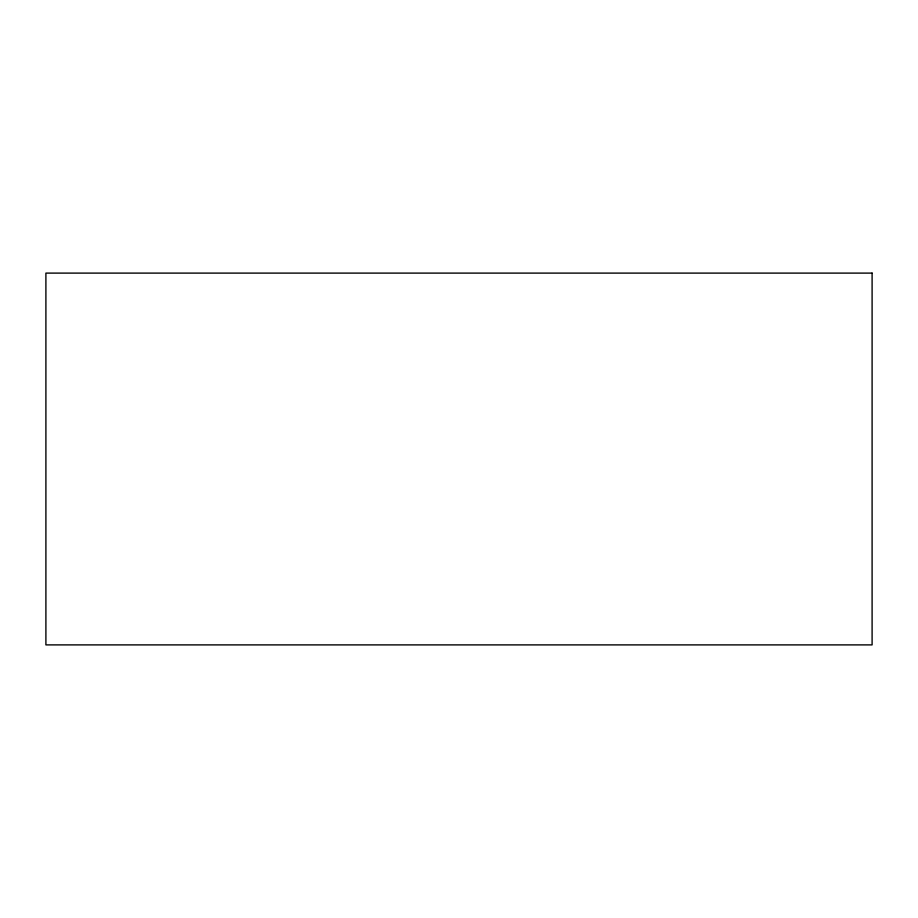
<?xml version="1.0" encoding="UTF-8"?>
<svg xmlns="http://www.w3.org/2000/svg" width="918" height="918" viewBox="0 0 918 918"><rect width="100%" height="100%" fill="white"/><g stroke="black" fill="none" stroke-linecap="round" stroke-linejoin="round"><path stroke-width="1.38" d="M872.1 273.105L45.9 273.105L45.9 644.895L872.1 644.895L872.1 273.105"/></g></svg>
